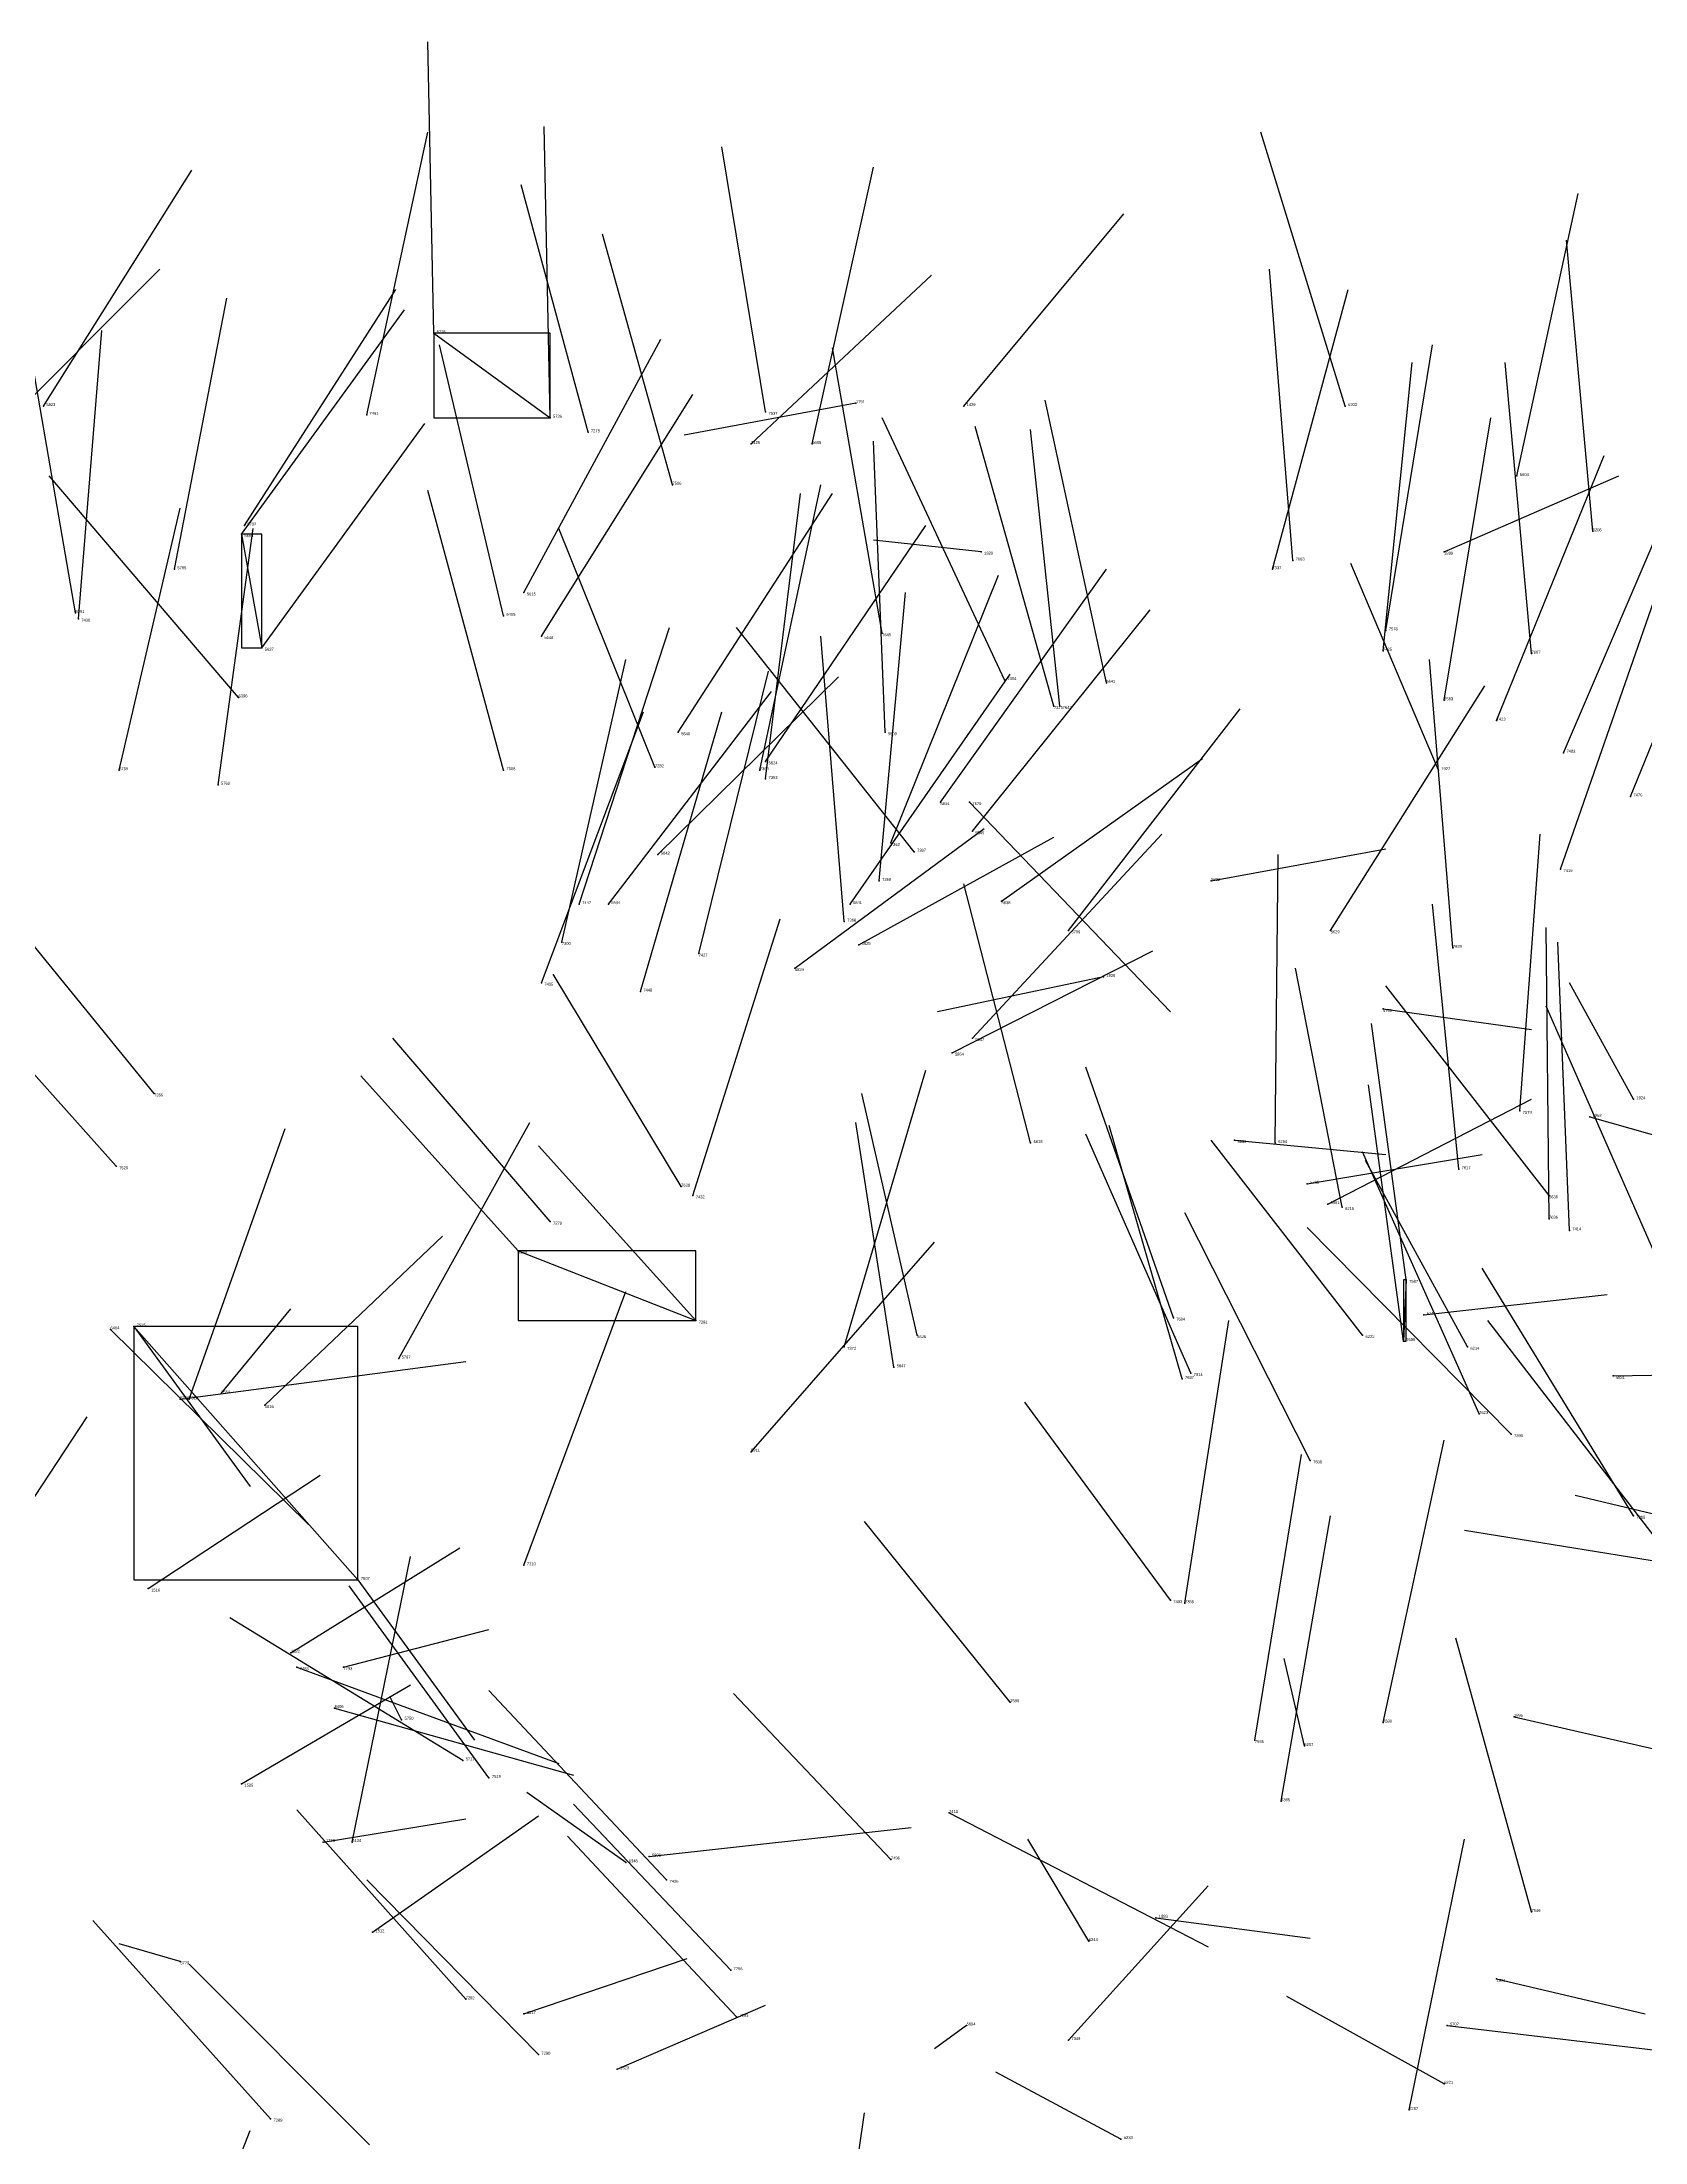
# Model space of a CAD drawing. Extents: x 59.1 to 70.8, y 600.3 to 605.1.
# Drawn here: x 65.755 to 66.306, y 604.373 to 605.094 of the extents above; entities that cross this region are included whole.
import ezdxf

# ---------------------------------------------------------------- set-up
doc = ezdxf.new("R2010")
doc.units = 0
for name, color, linetype in [('Clients', 3, 'CONTINUOUS'), ('Facilities', 3, 'CONTINUOUS'), ('Facilities_lines', 3, 'CONTINUOUS'), ('Min_max_boxes', 1, 'CONTINUOUS'), ('Normals', 1, 'CONTINUOUS'), ('Source_points', 5, 'CONTINUOUS'), ('Text', 3, 'CONTINUOUS')]:
    doc.layers.add(name, color=color, linetype=linetype)

msp = doc.modelspace()

# ---------------------------------------------------------------- linework, layer by layer
at = {"layer": 'Clients', "color": 5}
for p in [(65.93, 604.965, 455.459), (65.831, 604.886, 453.983), (65.787, 604.653, 459.212), (65.98, 604.655, 458.978), (66.223, 604.648, 458.907)]:
    msp.add_point(p, dxfattribs=at)
at = {"layer": 'Facilities', "color": 3}
for p in [(65.89, 604.994, 455.472), (66.035, 604.97, 448.117), (65.756, 604.969, 454.084), (65.867, 604.966, 460.99), (66.004, 604.967, 458.999), (66.072, 604.969, 451.973), (66.203, 604.969, 457.478), (65.943, 604.96, 458.969), (65.999, 604.956, 451.922), (66.02, 604.956, 454.547), (65.972, 604.942, 458.925), (66.262, 604.945, 455.447), (65.825, 604.928, 454.06), (66.288, 604.926, 457.403), (65.824, 604.925, 453.967), (66.078, 604.919, 448.07), (66.237, 604.919, 449.159), (65.801, 604.913, 454.551), (66.178, 604.913, 461.975), (66.185, 604.916, 459.404), (65.921, 604.905, 453.985), (65.767, 604.898, 457.138), (65.768, 604.896, 461.537), (65.914, 604.897, 456.962), (65.927, 604.89, 453.955), (66.044, 604.891, 459.17), (66.217, 604.892, 462.454), (66.216, 604.885, 460.212), (66.267, 604.884, 459.323), (65.823, 604.869, 456.011), (66.086, 604.875, 460.575), (66.121, 604.874, 454.869), (66.103, 604.866, 460.501), (66.105, 604.866, 459.031), (66.237, 604.868, 462.37), (65.974, 604.857, 453.982), (66.045, 604.857, 455.486), (66.255, 604.861, 460.068), (66.004, 604.847, 453.905), (66.278, 604.85, 459.996), (65.782, 604.844, 454.558), (65.914, 604.844, 459.237), (65.966, 604.845, 458.924), (66.002, 604.844, 461.193), (66.004, 604.841, 461.108), (66.235, 604.844, 448.138), (65.816, 604.839, 454.622), (66.064, 604.833, 453.9), (66.074, 604.833, 460.64), (66.301, 604.835, 459.926), (66.047, 604.819, 461.469), (66.075, 604.823, 453.934), (65.967, 604.815, 453.93), (66.055, 604.816, 460.882), (66.043, 604.806, 461.004), (66.157, 604.806, 453.824), (66.277, 604.81, 460.137), (65.94, 604.798, 461.42), (65.95, 604.798, 453.99), (66.033, 604.798, 453.982), (66.085, 604.799, 453.855), (66.031, 604.792, 461.063), (66.108, 604.789, 454.003), (66.198, 604.789, 454.077), (65.934, 604.785, 462.175), (66.036, 604.784, 453.842), (66.24, 604.783, 459.09), (65.981, 604.781, 461.817), (66.014, 604.776, 453.922), (65.927, 604.771, 461.485), (65.961, 604.768, 461.377), (66.12, 604.773, 448.174), (66.216, 604.762, 453.744), (66.068, 604.747, 453.887), (66.075, 604.752, 453.944), (65.794, 604.733, 458.997), (66.263, 604.727, 462.395), (66.287, 604.725, 453.723), (66.302, 604.731, 448.152), (66.165, 604.717, 453.782), (66.095, 604.716, 454.899), (66.179, 604.716, 456.932), (65.781, 604.708, 459.031), (66.242, 604.707, 458.921), (65.975, 604.701, 458.967), (65.979, 604.698, 461.446), (66.19, 604.702, 453.788), (66.273, 604.698, 454.876), (65.93, 604.689, 458.91), (66.197, 604.695, 453.83), (66.202, 604.694, 457.212), (66.273, 604.69, 459.177), (66.28, 604.686, 460.248), (65.919, 604.679, 458.953), (66.224, 604.669, 458.888), (65.779, 604.652, 456.422), (66.144, 604.656, 458.91), (66.23, 604.657, 453.859), (66.031, 604.646, 461.483), (66.056, 604.65, 454.821), (66.209, 604.65, 457.474), (66.245, 604.646, 457.336), (65.878, 604.642, 454.41), (66.048, 604.639, 454.869), (66.147, 604.635, 459.097), (66.15, 604.637, 458.884), (66.295, 604.636, 453.74), (65.803, 604.628, 454.503), (65.806, 604.628, 462.15), (65.817, 604.63, 462.712), (65.832, 604.626, 454.496), (66.249, 604.623, 458.526), (66.26, 604.616, 460.579), (65.999, 604.61, 454.353), (66.191, 604.607, 458.516), (66.302, 604.588, 460.429), (65.864, 604.566, 459.247), (65.921, 604.571, 462.166), (65.792, 604.563, 452.866), (66.143, 604.559, 458.592), (66.148, 604.558, 461.956), (65.841, 604.541, 452.894), (65.843, 604.536, 460.534), (65.859, 604.536, 449.573), (66.088, 604.524, 458.609), (65.856, 604.522, 456.512), (65.879, 604.518, 454.894), (66.216, 604.517, 462.046), (66.261, 604.519, 449.25), (66.172, 604.511, 462.03), (66.189, 604.509, 457.111), (65.9, 604.504, 455.657), (65.824, 604.496, 452.804), (65.909, 604.498, 459.278), (66.181, 604.49, 461.966), (66.067, 604.486, 460.634), (65.852, 604.476, 449.158), (65.862, 604.476, 461.774), (65.956, 604.469, 457.358), (65.964, 604.471, 454.276), (66.047, 604.47, 458.644), (65.97, 604.463, 458.72), (66.267, 604.452, 462.656), (65.869, 604.445, 452.855), (66.138, 604.45, 449.294), (66.115, 604.442, 457.058), (65.803, 604.435, 454.869), (65.992, 604.432, 458.661), (66.255, 604.429, 449.265), (65.901, 604.422, 458.724), (65.921, 604.417, 452.708), (65.994, 604.416, 458.685), (66.073, 604.413, 454.942), (66.108, 604.408, 460.036), (66.238, 604.413, 454.162), (65.926, 604.403, 458.68), (65.953, 604.398, 452.803), (66.237, 604.393, 457.469), (65.834, 604.381, 458.776), (66.225, 604.384, 462.049), (66.126, 604.374, 457.437)]:
    msp.add_point(p, dxfattribs=at)
at = {"layer": 'Facilities_lines', "color": 3}
for p, q in [((65.89, 604.994, 455.472), (65.93, 604.965, 455.459)), ((65.824, 604.925, 453.967), (65.831, 604.886, 453.983)), ((65.919, 604.679, 458.953), (65.98, 604.655, 458.978)), ((66.224, 604.669, 458.888), (66.223, 604.648, 458.907)), ((65.864, 604.566, 459.247), (65.787, 604.653, 459.212))]:
    msp.add_line(p, q, dxfattribs=at)
at = {"layer": 'Min_max_boxes', "color": 1}
for p, q in [((65.93, 604.994, 455.459), (65.89, 604.994, 455.459)), ((65.89, 604.994, 455.459), (65.89, 604.965, 455.459)), ((65.93, 604.994, 455.472), (65.89, 604.994, 455.472)), ((65.89, 604.994, 455.472), (65.89, 604.965, 455.472)), ((65.89, 604.994, 455.459), (65.89, 604.994, 455.472)), ((65.93, 604.965, 455.459), (65.93, 604.994, 455.459)), ((65.93, 604.965, 455.472), (65.93, 604.994, 455.472)), ((65.93, 604.994, 455.459), (65.93, 604.994, 455.472)), ((65.89, 604.965, 455.459), (65.93, 604.965, 455.459)), ((65.89, 604.965, 455.472), (65.93, 604.965, 455.472)), ((65.89, 604.965, 455.459), (65.89, 604.965, 455.472)), ((65.93, 604.965, 455.459), (65.93, 604.965, 455.472)), ((65.831, 604.925, 453.967), (65.824, 604.925, 453.967)), ((65.824, 604.925, 453.967), (65.824, 604.886, 453.967)), ((65.831, 604.925, 453.983), (65.824, 604.925, 453.983)), ((65.824, 604.925, 453.983), (65.824, 604.886, 453.983)), ((65.824, 604.925, 453.967), (65.824, 604.925, 453.983)), ((65.831, 604.886, 453.967), (65.831, 604.925, 453.967)), ((65.831, 604.886, 453.983), (65.831, 604.925, 453.983)), ((65.831, 604.925, 453.967), (65.831, 604.925, 453.983)), ((65.824, 604.886, 453.967), (65.831, 604.886, 453.967)), ((65.824, 604.886, 453.983), (65.831, 604.886, 453.983)), ((65.824, 604.886, 453.967), (65.824, 604.886, 453.983)), ((65.831, 604.886, 453.967), (65.831, 604.886, 453.983)), ((65.98, 604.679, 458.953), (65.919, 604.679, 458.953)), ((65.919, 604.679, 458.953), (65.919, 604.655, 458.953)), ((65.98, 604.679, 458.978), (65.919, 604.679, 458.978)), ((65.919, 604.679, 458.978), (65.919, 604.655, 458.978)), ((65.919, 604.679, 458.953), (65.919, 604.679, 458.978)), ((65.98, 604.655, 458.953), (65.98, 604.679, 458.953)), ((65.98, 604.655, 458.978), (65.98, 604.679, 458.978)), ((65.98, 604.679, 458.953), (65.98, 604.679, 458.978)), ((66.224, 604.669, 458.888), (66.223, 604.669, 458.888)), ((66.223, 604.669, 458.888), (66.223, 604.648, 458.888)), ((66.224, 604.669, 458.907), (66.223, 604.669, 458.907)), ((66.223, 604.669, 458.907), (66.223, 604.648, 458.907)), ((66.223, 604.669, 458.888), (66.223, 604.669, 458.907)), ((66.224, 604.648, 458.888), (66.224, 604.669, 458.888)), ((66.224, 604.648, 458.907), (66.224, 604.669, 458.907)), ((66.224, 604.669, 458.888), (66.224, 604.669, 458.907)), ((65.864, 604.653, 459.212), (65.787, 604.653, 459.212)), ((65.787, 604.653, 459.212), (65.787, 604.566, 459.212)), ((65.864, 604.653, 459.247), (65.787, 604.653, 459.247)), ((65.787, 604.653, 459.247), (65.787, 604.566, 459.247)), ((65.787, 604.653, 459.212), (65.787, 604.653, 459.247)), ((65.864, 604.566, 459.212), (65.864, 604.653, 459.212)), ((65.864, 604.566, 459.247), (65.864, 604.653, 459.247)), ((65.864, 604.653, 459.212), (65.864, 604.653, 459.247)), ((65.919, 604.655, 458.953), (65.98, 604.655, 458.953)), ((65.919, 604.655, 458.978), (65.98, 604.655, 458.978)), ((65.919, 604.655, 458.953), (65.919, 604.655, 458.978)), ((65.98, 604.655, 458.953), (65.98, 604.655, 458.978)), ((66.223, 604.648, 458.888), (66.224, 604.648, 458.888)), ((66.223, 604.648, 458.907), (66.224, 604.648, 458.907)), ((66.223, 604.648, 458.888), (66.223, 604.648, 458.907)), ((66.224, 604.648, 458.888), (66.224, 604.648, 458.907)), ((65.787, 604.566, 459.212), (65.864, 604.566, 459.212)), ((65.787, 604.566, 459.247), (65.864, 604.566, 459.247)), ((65.787, 604.566, 459.212), (65.787, 604.566, 459.247)), ((65.864, 604.566, 459.212), (65.864, 604.566, 459.247))]:
    msp.add_line(p, q, dxfattribs=at)
at = {"layer": 'Normals', "color": 1}
for p, q in [((65.89, 604.994, 455.472), (65.888, 605.094, 455.474)), ((65.867, 604.966, 460.99), (65.888, 605.063, 460.982)), ((65.93, 604.965, 455.459), (65.928, 605.065, 455.461)), ((66.203, 604.969, 457.478), (66.174, 605.063, 457.495)), ((66.004, 604.967, 458.999), (65.989, 605.058, 458.96)), ((65.756, 604.969, 454.084), (65.807, 605.05, 454.113)), ((66.02, 604.956, 454.547), (66.041, 605.051, 454.571)), ((65.943, 604.96, 458.969), (65.92, 605.045, 458.922)), ((66.262, 604.945, 455.447), (66.283, 605.042, 455.455)), ((66.072, 604.969, 451.973), (66.127, 605.035, 452.025)), ((65.972, 604.942, 458.925), (65.948, 605.028, 458.879)), ((66.288, 604.926, 457.403), (66.279, 605.026, 457.403)), ((65.73, 604.95, 454.008), (65.796, 605.016, 454.044)), ((65.999, 604.956, 451.922), (66.061, 605.014, 451.974)), ((66.185, 604.916, 459.404), (66.177, 605.016, 459.404)), ((65.801, 604.913, 454.551), (65.819, 605.006, 454.582)), ((65.825, 604.928, 454.06), (65.877, 605.009, 454.089)), ((66.178, 604.913, 461.975), (66.204, 605.009, 461.966)), ((65.824, 604.925, 453.967), (65.88, 605.002, 453.996)), ((65.768, 604.896, 461.537), (65.776, 604.995, 461.547)), ((65.921, 604.905, 453.985), (65.968, 604.992, 454.001)), ((65.767, 604.898, 457.138), (65.752, 604.985, 457.186)), ((65.914, 604.897, 456.962), (65.892, 604.99, 456.993)), ((66.044, 604.891, 459.17), (66.027, 604.989, 459.164)), ((66.216, 604.885, 460.212), (66.226, 604.984, 460.225)), ((66.217, 604.892, 462.454), (66.233, 604.99, 462.445)), ((66.267, 604.884, 459.323), (66.258, 604.984, 459.324)), ((65.927, 604.89, 453.955), (65.979, 604.973, 453.974)), ((66.035, 604.97, 448.117), (65.976, 604.959, 448.197)), ((66.121, 604.874, 454.869), (66.1, 604.971, 454.859)), ((65.831, 604.886, 453.983), (65.887, 604.963, 454.012)), ((66.086, 604.875, 460.575), (66.044, 604.965, 460.584)), ((66.103, 604.866, 460.501), (66.076, 604.962, 460.512)), ((66.237, 604.868, 462.37), (66.253, 604.965, 462.35)), ((66.045, 604.857, 455.486), (66.041, 604.957, 455.483)), ((66.105, 604.866, 459.031), (66.095, 604.961, 459.001)), ((66.255, 604.861, 460.068), (66.292, 604.952, 460.086)), ((65.823, 604.869, 456.011), (65.758, 604.945, 456.007)), ((66.002, 604.844, 461.193), (66.023, 604.942, 461.186)), ((66.237, 604.919, 449.159), (66.297, 604.945, 449.235)), ((66.278, 604.85, 459.996), (66.317, 604.941, 460.012)), ((65.782, 604.844, 454.558), (65.803, 604.934, 454.597)), ((65.914, 604.844, 459.237), (65.888, 604.94, 459.234)), ((65.974, 604.857, 453.982), (66.027, 604.939, 454.004)), ((66.004, 604.841, 461.108), (66.016, 604.939, 461.092)), ((65.816, 604.839, 454.622), (65.828, 604.927, 454.668)), ((65.966, 604.845, 458.924), (65.933, 604.927, 458.878)), ((66.004, 604.847, 453.905), (66.059, 604.928, 453.926)), ((66.301, 604.835, 459.926), (66.338, 604.926, 459.944)), ((66.078, 604.919, 448.07), (66.041, 604.923, 448.163)), ((66.064, 604.833, 453.9), (66.121, 604.913, 453.917)), ((66.235, 604.844, 448.138), (66.205, 604.915, 448.202)), ((66.043, 604.806, 461.004), (66.052, 604.905, 460.995)), ((66.047, 604.819, 461.469), (66.084, 604.911, 461.481)), ((66.075, 604.823, 453.934), (66.136, 604.899, 453.958)), ((66.277, 604.81, 460.137), (66.309, 604.902, 460.16)), ((65.94, 604.798, 461.42), (65.971, 604.893, 461.427)), ((66.055, 604.816, 460.882), (65.994, 604.893, 460.862)), ((66.031, 604.792, 461.063), (66.023, 604.89, 461.045)), ((65.934, 604.785, 462.175), (65.956, 604.882, 462.187)), ((65.967, 604.815, 453.93), (66.029, 604.876, 453.979)), ((65.981, 604.781, 461.817), (66.005, 604.878, 461.826)), ((66.033, 604.798, 453.982), (66.088, 604.877, 454.009)), ((66.24, 604.783, 459.09), (66.232, 604.882, 459.077)), ((65.95, 604.798, 453.99), (66.006, 604.871, 454.029)), ((66.198, 604.789, 454.077), (66.251, 604.873, 454.087)), ((65.927, 604.771, 461.485), (65.962, 604.864, 461.498)), ((65.961, 604.768, 461.377), (65.989, 604.864, 461.38)), ((66.108, 604.789, 454.003), (66.167, 604.865, 454.032)), ((66.085, 604.799, 453.855), (66.154, 604.848, 453.908)), ((66.074, 604.833, 460.64), (66.143, 604.761, 460.632)), ((66.014, 604.776, 453.922), (66.079, 604.824, 453.98)), ((66.036, 604.784, 453.842), (66.103, 604.821, 453.906)), ((66.075, 604.752, 453.944), (66.14, 604.822, 453.972)), ((66.263, 604.727, 462.395), (66.27, 604.822, 462.364)), ((66.157, 604.806, 453.824), (66.217, 604.817, 453.903)), ((66.179, 604.716, 456.932), (66.18, 604.815, 456.92)), ((66.095, 604.716, 454.899), (66.072, 604.805, 454.859)), ((66.242, 604.707, 458.921), (66.233, 604.798, 458.881)), ((65.794, 604.733, 458.997), (65.746, 604.792, 458.932)), ((65.979, 604.698, 461.446), (66.009, 604.793, 461.455)), ((66.273, 604.69, 459.177), (66.272, 604.79, 459.17)), ((66.068, 604.747, 453.887), (66.137, 604.782, 453.95)), ((66.28, 604.686, 460.248), (66.276, 604.785, 460.263)), ((66.202, 604.694, 457.212), (66.186, 604.776, 457.267)), ((65.975, 604.701, 458.967), (65.931, 604.774, 458.915)), ((66.12, 604.773, 448.174), (66.063, 604.761, 448.255)), ((66.273, 604.698, 454.876), (66.217, 604.77, 454.835)), ((66.302, 604.731, 448.152), (66.28, 604.771, 448.241)), ((65.781, 604.708, 459.031), (65.731, 604.764, 458.965)), ((66.216, 604.762, 453.744), (66.267, 604.755, 453.83)), ((66.312, 604.672, 458.469), (66.272, 604.763, 458.456)), ((66.224, 604.669, 458.888), (66.212, 604.757, 458.842)), ((65.93, 604.689, 458.91), (65.876, 604.752, 458.855)), ((65.919, 604.679, 458.953), (65.865, 604.739, 458.894)), ((66.031, 604.646, 461.483), (66.059, 604.741, 461.496)), ((66.144, 604.656, 458.91), (66.114, 604.742, 458.87)), ((66.056, 604.65, 454.821), (66.037, 604.733, 454.769)), ((66.223, 604.648, 458.907), (66.211, 604.736, 458.861)), ((66.197, 604.695, 453.83), (66.267, 604.731, 453.892)), ((66.287, 604.725, 453.723), (66.336, 604.711, 453.809)), ((65.806, 604.628, 462.15), (65.839, 604.721, 462.166)), ((65.878, 604.642, 454.41), (65.923, 604.723, 454.447)), ((66.048, 604.639, 454.869), (66.035, 604.723, 454.816)), ((66.15, 604.637, 458.884), (66.114, 604.719, 458.841)), ((66.147, 604.635, 459.097), (66.122, 604.722, 459.055)), ((66.209, 604.65, 457.474), (66.157, 604.717, 457.527)), ((66.165, 604.717, 453.782), (66.217, 604.712, 453.867)), ((65.98, 604.655, 458.978), (65.926, 604.715, 458.919)), ((66.19, 604.702, 453.788), (66.25, 604.712, 453.868)), ((66.249, 604.623, 458.526), (66.209, 604.713, 458.507)), ((66.245, 604.646, 457.336), (66.21, 604.71, 457.404)), ((66.191, 604.607, 458.516), (66.148, 604.692, 458.485)), ((65.832, 604.626, 454.496), (65.893, 604.684, 454.55)), ((65.999, 604.61, 454.353), (66.062, 604.682, 454.383)), ((66.26, 604.616, 460.579), (66.19, 604.687, 460.574)), ((66.302, 604.588, 460.429), (66.25, 604.673, 460.44)), ((65.921, 604.571, 462.166), (65.956, 604.665, 462.168)), ((66.23, 604.657, 453.859), (66.293, 604.664, 453.936)), ((65.779, 604.652, 456.422), (65.847, 604.585, 456.393)), ((65.787, 604.653, 459.212), (65.827, 604.598, 459.285)), ((65.817, 604.63, 462.712), (65.841, 604.659, 462.805)), ((66.148, 604.558, 461.956), (66.163, 604.655, 461.972)), ((66.313, 604.576, 460.499), (66.252, 604.655, 460.509)), ((65.803, 604.628, 454.503), (65.901, 604.641, 454.518)), ((66.295, 604.636, 453.74), (66.35, 604.637, 453.823)), ((66.143, 604.559, 458.592), (66.093, 604.627, 458.537)), ((65.748, 604.587, 462.618), (65.771, 604.622, 462.709)), ((66.172, 604.511, 462.03), (66.188, 604.609, 462.023)), ((66.216, 604.517, 462.046), (66.237, 604.614, 462.032)), ((65.792, 604.563, 452.866), (65.851, 604.602, 452.937)), ((66.332, 604.583, 448.226), (66.282, 604.595, 448.312)), ((66.181, 604.49, 461.966), (66.198, 604.588, 461.952)), ((66.088, 604.524, 458.609), (66.038, 604.586, 458.548)), ((66.312, 604.572, 448.299), (66.244, 604.583, 448.372)), ((65.841, 604.541, 452.894), (65.899, 604.577, 452.967)), ((65.862, 604.476, 461.774), (65.882, 604.574, 461.778)), ((65.864, 604.566, 459.247), (65.904, 604.511, 459.32)), ((65.909, 604.498, 459.278), (65.861, 604.564, 459.22)), ((65.9, 604.504, 455.657), (65.82, 604.553, 455.623)), ((65.859, 604.536, 449.573), (65.909, 604.549, 449.658)), ((66.267, 604.452, 462.656), (66.241, 604.546, 462.678)), ((66.189, 604.509, 457.111), (66.182, 604.539, 457.206)), ((65.824, 604.496, 452.804), (65.882, 604.53, 452.878)), ((65.843, 604.536, 460.534), (65.933, 604.503, 460.506)), ((65.879, 604.518, 454.894), (65.875, 604.526, 454.994)), ((65.97, 604.463, 458.72), (65.909, 604.528, 458.676)), ((66.047, 604.47, 458.644), (65.993, 604.527, 458.583)), ((65.856, 604.522, 456.512), (65.938, 604.499, 456.459)), ((66.261, 604.519, 449.25), (66.309, 604.508, 449.337)), ((65.901, 604.422, 458.724), (65.843, 604.487, 458.675)), ((65.956, 604.469, 457.358), (65.922, 604.493, 457.449)), ((65.992, 604.432, 458.661), (65.938, 604.489, 458.6)), ((65.852, 604.476, 449.158), (65.901, 604.484, 449.245)), ((65.869, 604.445, 452.855), (65.926, 604.485, 452.927)), ((65.964, 604.471, 454.276), (66.054, 604.481, 454.319)), ((66.067, 604.486, 460.634), (66.156, 604.44, 460.64)), ((65.994, 604.416, 458.685), (65.936, 604.478, 458.632)), ((66.115, 604.442, 457.058), (66.094, 604.477, 457.149)), ((66.225, 604.384, 462.049), (66.244, 604.477, 462.017)), ((65.926, 604.403, 458.68), (65.867, 604.463, 458.626)), ((66.108, 604.408, 460.036), (66.156, 604.461, 460.106)), ((65.834, 604.381, 458.776), (65.773, 604.449, 458.735)), ((66.138, 604.45, 449.294), (66.191, 604.443, 449.379)), ((65.803, 604.435, 454.869), (65.782, 604.441, 454.967)), ((65.921, 604.417, 452.708), (65.977, 604.436, 452.788)), ((65.868, 604.372, 458.725), (65.806, 604.434, 458.677)), ((66.255, 604.429, 449.265), (66.306, 604.417, 449.35)), ((66.237, 604.393, 457.469), (66.183, 604.423, 457.548)), ((65.953, 604.398, 452.803), (66.004, 604.42, 452.886)), ((66.073, 604.413, 454.942), (66.062, 604.405, 455.041)), ((66.238, 604.413, 454.162), (66.323, 604.403, 454.214)), ((66.126, 604.374, 457.437), (66.083, 604.397, 457.524)), ((66.024, 604.287, 462.004), (66.038, 604.383, 462.027)), ((65.796, 604.298, 462.051), (65.827, 604.377, 462.104))]:
    msp.add_line(p, q, dxfattribs=at)
at = {"layer": 'Source_points', "color": 5}
for p in [(65.89, 604.994, 455.472), (66.035, 604.97, 448.117), (65.756, 604.969, 454.084), (65.867, 604.966, 460.99), (65.93, 604.965, 455.459), (66.004, 604.967, 458.999), (66.072, 604.969, 451.973), (66.203, 604.969, 457.478), (65.943, 604.96, 458.969), (65.999, 604.956, 451.922), (66.02, 604.956, 454.547), (65.972, 604.942, 458.925), (66.262, 604.945, 455.447), (65.825, 604.928, 454.06), (66.288, 604.926, 457.403), (65.824, 604.925, 453.967), (66.078, 604.919, 448.07), (66.237, 604.919, 449.159), (65.801, 604.913, 454.551), (66.178, 604.913, 461.975), (66.185, 604.916, 459.404), (65.921, 604.905, 453.985), (65.767, 604.898, 457.138), (65.768, 604.896, 461.537), (65.914, 604.897, 456.962), (65.927, 604.89, 453.955), (66.044, 604.891, 459.17), (66.217, 604.892, 462.454), (65.831, 604.886, 453.983), (66.216, 604.885, 460.212), (66.267, 604.884, 459.323), (65.823, 604.869, 456.011), (66.086, 604.875, 460.575), (66.121, 604.874, 454.869), (66.103, 604.866, 460.501), (66.105, 604.866, 459.031), (66.237, 604.868, 462.37), (65.974, 604.857, 453.982), (66.045, 604.857, 455.486), (66.255, 604.861, 460.068), (66.004, 604.847, 453.905), (66.278, 604.85, 459.996), (65.782, 604.844, 454.558), (65.914, 604.844, 459.237), (65.966, 604.845, 458.924), (66.002, 604.844, 461.193), (66.004, 604.841, 461.108), (66.235, 604.844, 448.138), (65.816, 604.839, 454.622), (66.064, 604.833, 453.9), (66.074, 604.833, 460.64), (66.301, 604.835, 459.926), (66.047, 604.819, 461.469), (66.075, 604.823, 453.934), (65.967, 604.815, 453.93), (66.055, 604.816, 460.882), (66.043, 604.806, 461.004), (66.157, 604.806, 453.824), (66.277, 604.81, 460.137), (65.94, 604.798, 461.42), (65.95, 604.798, 453.99), (66.033, 604.798, 453.982), (66.085, 604.799, 453.855), (66.031, 604.792, 461.063), (66.108, 604.789, 454.003), (66.198, 604.789, 454.077), (65.934, 604.785, 462.175), (66.036, 604.784, 453.842), (66.24, 604.783, 459.09), (65.981, 604.781, 461.817), (66.014, 604.776, 453.922), (65.927, 604.771, 461.485), (65.961, 604.768, 461.377), (66.12, 604.773, 448.174), (66.216, 604.762, 453.744), (66.068, 604.747, 453.887), (66.075, 604.752, 453.944), (65.794, 604.733, 458.997), (66.263, 604.727, 462.395), (66.287, 604.725, 453.723), (66.302, 604.731, 448.152), (66.165, 604.717, 453.782), (66.095, 604.716, 454.899), (66.179, 604.716, 456.932), (65.781, 604.708, 459.031), (66.242, 604.707, 458.921), (65.975, 604.701, 458.967), (65.979, 604.698, 461.446), (66.19, 604.702, 453.788), (66.273, 604.698, 454.876), (65.93, 604.689, 458.91), (66.197, 604.695, 453.83), (66.202, 604.694, 457.212), (66.273, 604.69, 459.177), (66.28, 604.686, 460.248), (65.919, 604.679, 458.953), (66.224, 604.669, 458.888), (65.779, 604.652, 456.422), (65.787, 604.653, 459.212), (65.98, 604.655, 458.978), (66.144, 604.656, 458.91), (66.23, 604.657, 453.859), (66.031, 604.646, 461.483), (66.056, 604.65, 454.821), (66.209, 604.65, 457.474), (66.223, 604.648, 458.907), (66.245, 604.646, 457.336), (65.878, 604.642, 454.41), (66.048, 604.639, 454.869), (66.147, 604.635, 459.097), (66.15, 604.637, 458.884), (66.295, 604.636, 453.74), (65.803, 604.628, 454.503), (65.806, 604.628, 462.15), (65.817, 604.63, 462.712), (65.832, 604.626, 454.496), (66.249, 604.623, 458.526), (66.26, 604.616, 460.579), (65.999, 604.61, 454.353), (66.191, 604.607, 458.516), (66.302, 604.588, 460.429), (65.864, 604.566, 459.247), (65.921, 604.571, 462.166), (65.792, 604.563, 452.866), (66.143, 604.559, 458.592), (66.148, 604.558, 461.956), (65.841, 604.541, 452.894), (65.843, 604.536, 460.534), (65.859, 604.536, 449.573), (66.088, 604.524, 458.609), (65.856, 604.522, 456.512), (65.879, 604.518, 454.894), (66.216, 604.517, 462.046), (66.261, 604.519, 449.25), (66.172, 604.511, 462.03), (66.189, 604.509, 457.111), (65.9, 604.504, 455.657), (65.824, 604.496, 452.804), (65.909, 604.498, 459.278), (66.181, 604.49, 461.966), (66.067, 604.486, 460.634), (65.852, 604.476, 449.158), (65.862, 604.476, 461.774), (65.956, 604.469, 457.358), (65.964, 604.471, 454.276), (66.047, 604.47, 458.644), (65.97, 604.463, 458.72), (66.267, 604.452, 462.656), (65.869, 604.445, 452.855), (66.138, 604.45, 449.294), (66.115, 604.442, 457.058), (65.803, 604.435, 454.869), (65.992, 604.432, 458.661), (66.255, 604.429, 449.265), (65.901, 604.422, 458.724), (65.921, 604.417, 452.708), (65.994, 604.416, 458.685), (66.073, 604.413, 454.942), (66.108, 604.408, 460.036), (66.238, 604.413, 454.162), (65.926, 604.403, 458.68), (65.953, 604.398, 452.803), (66.237, 604.393, 457.469), (65.834, 604.381, 458.776), (66.225, 604.384, 462.049), (66.126, 604.374, 457.437)]:
    msp.add_point(p, dxfattribs=at)

# ---------------------------------------------------------------- texts
at = {"layer": 'Text', "color": 3}
for s, p in [('5728', (65.891, 604.994, 455.472)), ('5823', (65.757, 604.969, 454.084)), ('1791', (66.035, 604.97, 448.117)), ('1429', (66.073, 604.969, 451.973)), ('6203', (66.204, 604.969, 457.478)), ('7461', (65.868, 604.966, 460.99)), ('5736', (65.931, 604.965, 455.459)), ('7537', (66.005, 604.966, 458.999)), ('7275', (65.944, 604.96, 458.969)), ('1425', (65.999, 604.956, 451.922)), ('5695', (66.02, 604.956, 454.547)), ('7506', (65.972, 604.942, 458.925)), ('5604', (66.263, 604.945, 455.447)), ('5792', (65.826, 604.928, 454.06)), ('6206', (66.288, 604.926, 457.403)), ('5650', (65.825, 604.924, 453.967)), ('1929', (66.079, 604.918, 448.07)), ('1899', (66.237, 604.918, 449.159)), ('5765', (65.802, 604.913, 454.551)), ('7337', (66.178, 604.913, 461.975)), ('7663', (66.186, 604.916, 459.404)), ('5615', (65.922, 604.904, 453.985)), ('6351', (65.767, 604.898, 457.138)), ('6405', (65.915, 604.897, 456.962)), ('7436', (65.769, 604.895, 461.537)), ('5648', (65.928, 604.889, 453.955)), ('7645', (66.044, 604.89, 459.17)), ('7578', (66.218, 604.892, 462.454)), ('5637', (65.832, 604.885, 453.983)), ('7425', (66.216, 604.885, 460.212)), ('7667', (66.267, 604.884, 459.323)), ('7404', (66.087, 604.875, 460.575)), ('6396', (65.823, 604.869, 456.011)), ('5641', (66.121, 604.874, 454.869)), ('7583', (66.237, 604.868, 462.37)), ('7375', (66.103, 604.865, 460.501)), ('7642', (66.106, 604.865, 459.031)), ('7423', (66.255, 604.861, 460.068)), ('5640', (65.975, 604.856, 453.982)), ('5609', (66.046, 604.856, 455.486)), ('5824', (66.005, 604.846, 453.905)), ('7482', (66.279, 604.85, 459.996)), ('5755', (65.782, 604.844, 454.558)), ('5762', (65.817, 604.839, 454.622)), ('7508', (65.915, 604.844, 459.237)), ('7282', (65.966, 604.845, 458.924)), ('7360', (66.002, 604.844, 461.193)), ('7353', (66.005, 604.841, 461.108)), ('1927', (66.236, 604.844, 448.138)), ('5834', (66.064, 604.832, 453.9)), ('7670', (66.075, 604.832, 460.64)), ('7476', (66.302, 604.835, 459.926)), ('7362', (66.047, 604.818, 461.469)), ('5845', (66.076, 604.822, 453.934)), ('5642', (65.968, 604.815, 453.93)), ('7387', (66.056, 604.816, 460.882)), ('7368', (66.044, 604.806, 461.004)), ('5822', (66.157, 604.806, 453.824)), ('7419', (66.278, 604.809, 460.137)), ('7447', (65.941, 604.798, 461.42)), ('5594', (65.951, 604.798, 453.99)), ('5841', (66.034, 604.798, 453.982)), ('5838', (66.085, 604.798, 453.855)), ('7366', (66.032, 604.792, 461.063)), ('5709', (66.109, 604.788, 454.003)), ('5629', (66.198, 604.788, 454.077)), ('7300', (65.934, 604.784, 462.175)), ('5825', (66.037, 604.784, 453.842)), ('7639', (66.24, 604.783, 459.09)), ('7427', (65.981, 604.78, 461.817)), ('5829', (66.014, 604.775, 453.922)), ('7435', (65.928, 604.77, 461.485)), ('7448', (65.962, 604.768, 461.377)), ('1928', (66.121, 604.773, 448.174)), ('5768', (66.216, 604.761, 453.744)), ('5854', (66.069, 604.746, 453.887)), ('5847', (66.076, 604.751, 453.944)), ('7286', (65.794, 604.732, 458.997)), ('1924', (66.303, 604.731, 448.152)), ('7579', (66.264, 604.726, 462.395)), ('5862', (66.288, 604.725, 453.723)), ('5638', (66.096, 604.716, 454.899)), ('5836', (66.166, 604.716, 453.782)), ('6264', (66.18, 604.716, 456.932)), ('7520', (65.782, 604.707, 459.031)), ('5789', (66.191, 604.702, 453.788)), ('7617', (66.243, 604.707, 458.921)), ('7638', (65.975, 604.701, 458.967)), ('7432', (65.98, 604.697, 461.446)), ('5851', (66.198, 604.695, 453.83)), ('5636', (66.273, 604.697, 454.876)), ('7279', (65.931, 604.688, 458.91)), ('6215', (66.203, 604.693, 457.212)), ('7636', (66.273, 604.69, 459.177)), ('7414', (66.281, 604.686, 460.248)), ('7280', (65.919, 604.678, 458.953)), ('7587', (66.225, 604.668, 458.888)), ('6404', (65.779, 604.652, 456.422)), ('7515', (65.788, 604.653, 459.212)), ('7281', (65.981, 604.654, 458.978)), ('7604', (66.145, 604.655, 458.91)), ('6141', (66.231, 604.657, 453.859)), ('7372', (66.032, 604.645, 461.483)), ('5626', (66.056, 604.649, 454.821)), ('6222', (66.21, 604.649, 457.474)), ('7606', (66.224, 604.648, 458.907)), ('6214', (66.246, 604.645, 457.336)), ('5797', (65.879, 604.642, 454.41)), ('5647', (66.049, 604.639, 454.869)), ('7553', (65.817, 604.63, 462.712)), ('7637', (66.148, 604.635, 459.097)), ('7614', (66.151, 604.636, 458.884)), ('5831', (66.296, 604.635, 453.74)), ('5766', (65.803, 604.628, 454.503)), ('7320', (65.806, 604.628, 462.15)), ('5816', (65.832, 604.625, 454.496)), ('7623', (66.249, 604.623, 458.526)), ('7390', (66.261, 604.615, 460.579)), ('5811', (65.999, 604.61, 454.353)), ('7608', (66.192, 604.606, 458.516)), ('7388', (66.303, 604.587, 460.429)), ('7507', (65.865, 604.566, 459.247)), ('7310', (65.922, 604.571, 462.166)), ('1516', (65.793, 604.562, 452.866)), ('7493', (66.144, 604.558, 458.592)), ('7355', (66.148, 604.558, 461.956)), ('1522', (65.841, 604.541, 452.894)), ('7453', (65.844, 604.535, 460.534)), ('1793', (65.859, 604.535, 449.573)), ('6406', (65.856, 604.522, 456.512)), ('7599', (66.088, 604.524, 458.609)), ('5750', (65.88, 604.518, 454.894)), ('7580', (66.216, 604.517, 462.046)), ('1895', (66.261, 604.519, 449.25)), ('7585', (66.172, 604.51, 462.03)), ('6207', (66.189, 604.509, 457.111)), ('5717', (65.901, 604.504, 455.657)), ('1525', (65.825, 604.495, 452.804)), ('7519', (65.91, 604.498, 459.278)), ('7411', (66.067, 604.486, 460.634)), ('7365', (66.181, 604.49, 461.966)), ('1770', (65.853, 604.476, 449.158)), ('7434', (65.862, 604.476, 461.774)), ('5809', (65.965, 604.471, 454.276)), ('6348', (65.957, 604.469, 457.358)), ('7496', (66.047, 604.47, 458.644)), ('7426', (65.971, 604.462, 458.72)), ('1883', (66.139, 604.45, 449.294)), ('7546', (66.267, 604.452, 462.656)), ('1512', (65.87, 604.445, 452.855)), ('6244', (66.115, 604.442, 457.058)), ('5779', (65.803, 604.434, 454.869)), ('7296', (65.993, 604.432, 458.661)), ('1891', (66.255, 604.428, 449.265)), ('7292', (65.901, 604.422, 458.724)), ('1517', (65.922, 604.417, 452.708)), ('7293', (65.995, 604.416, 458.685)), ('5694', (66.073, 604.413, 454.942)), ('5707', (66.239, 604.413, 454.162)), ('7349', (66.109, 604.408, 460.036)), ('7290', (65.927, 604.403, 458.68)), ('1523', (65.954, 604.398, 452.803)), ('6221', (66.237, 604.393, 457.469)), ('7289', (65.835, 604.38, 458.776)), ('7297', (66.225, 604.384, 462.049)), ('6233', (66.127, 604.374, 457.437))]:
    msp.add_text(s, height=0.001, dxfattribs=at).set_placement(p)

doc.saveas('drawing.dxf')
